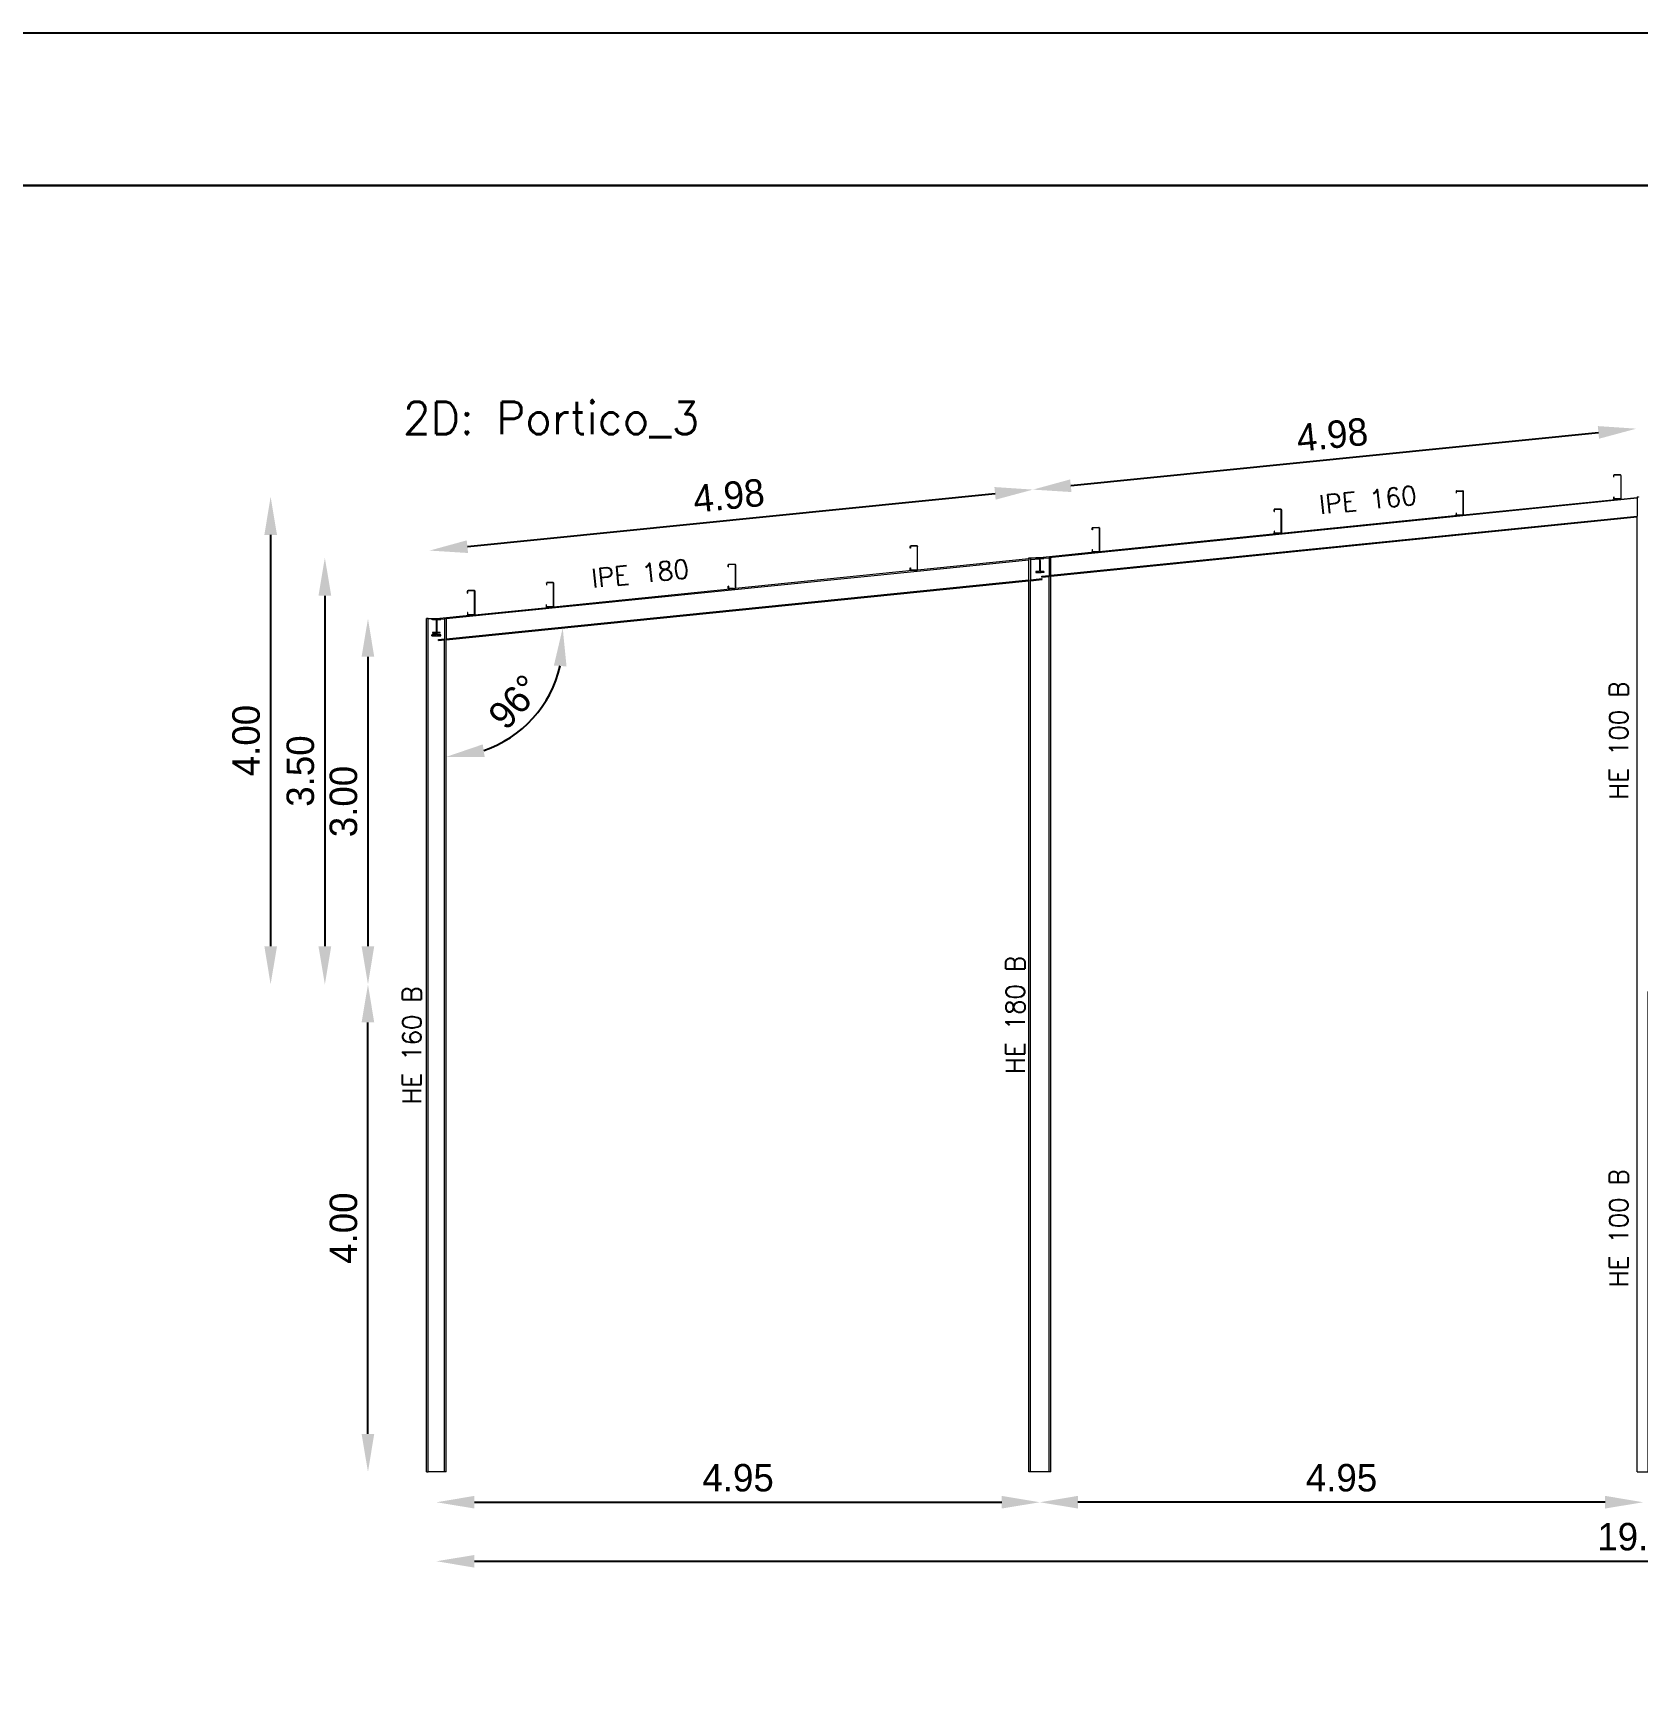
# Model space of a CAD drawing. Header units: inches. Extents: x 72863 to 72995, y 49095 to 49225.
# Drawn here: x 72883.71 to 72894.24, y 49213.8 to 49224.71 of the extents above; entities that cross this region are included whole.
import ezdxf
from ezdxf.enums import TextEntityAlignment as Align

# ---------------------------------------------------------------- set-up
doc = ezdxf.new("R2010")
doc.units = ezdxf.units.IN
doc.layers.get('0').update_dxf_attribs({"lineweight": 15})
for name, color, linetype, lineweight in [('BARRAS_DE_ACERO', 7, 'Continuous', 9), ('Cotas', 200, 'Continuous', 9), ('REFERENCIA_DE_LAS_BARRAS', 2, 'Continuous', 9), ('TITULOS', 9, 'Continuous', 9)]:
    doc.layers.add(name, color=color, linetype=linetype, lineweight=lineweight)
doc.layers.add('VG', color=7, linetype='Continuous')
doc.styles.add('CYPETXT', font='romans__.ttf', dxfattribs={"height": 0.2})
doc.styles.add('RomanS', font='')
doc.styles.get('RomanS').set_extended_font_data('Porsche')
doc.dimstyles.new('100-color', dxfattribs={"dimtxt": 0.18, "dimasz": 0.25, "dimexe": 0, "dimexo": 0.5, "dimgap": 0.07, "dimtad": 1, "dimlfac": 1.25, "dimzin": 4, "dimdsep": 46, "dimtxsty": 'RomanS', "dimcen": 0.1, "dimse1": 1, "dimse2": 1, "dimadec": 0, "dimazin": 0, "dimtfac": 1, "dimtix": 1, "dimtmove": 2, "dimatfit": 3, "dimfxl": 1, "dimtvp": 1.058824, "dimtolj": 1, "dimtzin": 1, "dimarcsym": 0})

# ---------------------------------------------------------------- blocks, each defined once
blk = doc.blocks.new('*D50')
at = {"layer": 'Cotas', "color": 0, "lineweight": -2, "transparency": 16777216}
blk.add_line((72886.606, 49215.07), (72890.066, 49215.07), dxfattribs=at)
at = {"layer": 'Cotas', "color": 0, "transparency": 16777216}
for points in [[(72886.606, 49215.112), (72886.606, 49215.029), (72886.356, 49215.07)], [(72890.066, 49215.112), (72890.066, 49215.029), (72890.316, 49215.07)]]:
    blk.add_solid(points, dxfattribs=at)
at = {"layer": 'Defpoints', "color": 0, "transparency": 16777216}
for p in [(72886.356, 49215.269), (72890.316, 49215.269), (72890.316, 49215.07)]:
    blk.add_point(p, dxfattribs=at)
at = {"layer": 'Cotas', "color": 0, "transparency": 16777216, "insert": (72888.336, 49215.23), "char_height": 0.18, "attachment_point": 5, "style": 'RomanS'}
blk.add_mtext('\\A1;4.95', dxfattribs=at)
blk = doc.blocks.new('*D51')
at = {"layer": 'Cotas', "color": 0, "lineweight": -2, "transparency": 16777216}
blk.add_line((72894.026, 49215.07), (72890.566, 49215.07), dxfattribs=at)
at = {"layer": 'Cotas', "color": 0, "transparency": 16777216}
for points in [[(72890.566, 49215.112), (72890.566, 49215.029), (72890.316, 49215.07)], [(72894.026, 49215.112), (72894.026, 49215.029), (72894.276, 49215.07)]]:
    blk.add_solid(points, dxfattribs=at)
at = {"layer": 'Defpoints', "color": 0, "transparency": 16777216}
for p in [(72890.316, 49215.269), (72894.276, 49215.269), (72890.316, 49215.07)]:
    blk.add_point(p, dxfattribs=at)
at = {"layer": 'Cotas', "color": 0, "transparency": 16777216, "insert": (72892.296, 49215.23), "char_height": 0.18, "attachment_point": 5, "style": 'RomanS'}
blk.add_mtext('\\A1;4.95', dxfattribs=at)
blk = doc.blocks.new('*D53')
at = {"layer": 'Cotas', "color": 0, "lineweight": -2, "transparency": 16777216}
blk.add_line((72886.606, 49214.683), (72901.946, 49214.683), dxfattribs=at)
at = {"layer": 'Cotas', "color": 0, "transparency": 16777216}
for points in [[(72886.606, 49214.724), (72886.606, 49214.641), (72886.356, 49214.683)], [(72901.946, 49214.724), (72901.946, 49214.641), (72902.196, 49214.683)]]:
    blk.add_solid(points, dxfattribs=at)
at = {"layer": 'Defpoints', "color": 0, "transparency": 16777216}
for p in [(72886.356, 49215.269), (72902.196, 49215.269), (72902.196, 49214.683)]:
    blk.add_point(p, dxfattribs=at)
at = {"layer": 'Cotas', "color": 0, "transparency": 16777216, "insert": (72894.276, 49214.843), "char_height": 0.18, "attachment_point": 5, "style": 'RomanS'}
blk.add_mtext('\\A1;19.80', dxfattribs=at)
blk = doc.blocks.new('*D54')
at = {"layer": 'Cotas', "color": 0, "lineweight": -2, "transparency": 16777216}
blk.add_line((72885.907, 49215.519), (72885.907, 49218.219), dxfattribs=at)
at = {"layer": 'Cotas', "color": 0, "transparency": 16777216}
for points in [[(72885.865, 49218.219), (72885.948, 49218.219), (72885.907, 49218.469)], [(72885.865, 49215.519), (72885.948, 49215.519), (72885.907, 49215.269)]]:
    blk.add_solid(points, dxfattribs=at)
at = {"layer": 'Defpoints', "color": 0, "transparency": 16777216}
for p in [(72885.907, 49218.469), (72886.356, 49218.469), (72886.356, 49215.269)]:
    blk.add_point(p, dxfattribs=at)
at = {"layer": 'Cotas', "color": 0, "transparency": 16777216, "insert": (72885.747, 49216.869), "char_height": 0.18, "attachment_point": 5, "rotation": 90, "style": 'RomanS'}
blk.add_mtext('\\A1;4.00', dxfattribs=at)
blk = doc.blocks.new('*D55')
at = {"layer": 'Cotas', "color": 0, "lineweight": -2, "transparency": 16777216}
blk.add_line((72885.907, 49220.619), (72885.907, 49218.719), dxfattribs=at)
at = {"layer": 'Cotas', "color": 0, "transparency": 16777216}
for points in [[(72885.865, 49220.619), (72885.948, 49220.619), (72885.907, 49220.869)], [(72885.865, 49218.719), (72885.948, 49218.719), (72885.907, 49218.469)]]:
    blk.add_solid(points, dxfattribs=at)
at = {"layer": 'Defpoints', "color": 0, "transparency": 16777216}
for p in [(72886.356, 49220.869), (72885.907, 49218.469), (72886.356, 49218.469)]:
    blk.add_point(p, dxfattribs=at)
at = {"layer": 'Cotas', "color": 0, "transparency": 16777216, "insert": (72885.747, 49219.669), "char_height": 0.18, "attachment_point": 5, "rotation": 90, "style": 'RomanS'}
blk.add_mtext('\\A1;3.00', dxfattribs=at)
blk = doc.blocks.new('*D57')
at = {"layer": 'Cotas', "color": 0, "lineweight": -2, "transparency": 16777216}
blk.add_line((72885.624, 49221.019), (72885.624, 49218.719), dxfattribs=at)
at = {"layer": 'Cotas', "color": 0, "transparency": 16777216}
for points in [[(72885.582, 49221.019), (72885.666, 49221.019), (72885.624, 49221.269)], [(72885.582, 49218.719), (72885.666, 49218.719), (72885.624, 49218.469)]]:
    blk.add_solid(points, dxfattribs=at)
at = {"layer": 'Defpoints', "color": 0, "transparency": 16777216}
for p in [(72890.316, 49221.269), (72885.624, 49218.469), (72890.316, 49218.469)]:
    blk.add_point(p, dxfattribs=at)
at = {"layer": 'Cotas', "color": 0, "transparency": 16777216, "insert": (72885.464, 49219.869), "char_height": 0.18, "attachment_point": 5, "rotation": 90, "style": 'RomanS'}
blk.add_mtext('\\A1;3.50', dxfattribs=at)
blk = doc.blocks.new('*D58')
at = {"layer": 'Cotas', "color": 0, "lineweight": -2, "transparency": 16777216}
blk.add_line((72885.268, 49221.419), (72885.268, 49218.719), dxfattribs=at)
at = {"layer": 'Cotas', "color": 0, "transparency": 16777216}
for points in [[(72885.227, 49221.419), (72885.31, 49221.419), (72885.268, 49221.669)], [(72885.227, 49218.719), (72885.31, 49218.719), (72885.268, 49218.469)]]:
    blk.add_solid(points, dxfattribs=at)
at = {"layer": 'Defpoints', "color": 0, "transparency": 16777216}
for p in [(72894.276, 49221.669), (72885.268, 49218.469), (72894.276, 49218.469)]:
    blk.add_point(p, dxfattribs=at)
at = {"layer": 'Cotas', "color": 0, "transparency": 16777216, "insert": (72885.108, 49220.069), "char_height": 0.18, "attachment_point": 5, "rotation": 90, "style": 'RomanS'}
blk.add_mtext('\\A1;4.00', dxfattribs=at)
blk = doc.blocks.new('*D59')
at = {"layer": 'Cotas', "color": 0, "lineweight": -2, "transparency": 16777216}
blk.add_line((72886.56, 49221.342), (72890.022, 49221.691), dxfattribs=at)
at = {"layer": 'Cotas', "color": 0, "transparency": 16777216}
for points in [[(72890.018, 49221.733), (72890.026, 49221.65), (72890.271, 49221.716)], [(72886.555, 49221.383), (72886.564, 49221.3), (72886.311, 49221.316)]]:
    blk.add_solid(points, dxfattribs=at)
at = {"layer": 'Defpoints', "color": 0, "transparency": 16777216}
for p in [(72890.271, 49221.716), (72890.316, 49221.269), (72886.356, 49220.869)]:
    blk.add_point(p, dxfattribs=at)
at = {"layer": 'Cotas', "color": 0, "transparency": 16777216, "insert": (72888.275, 49221.676), "char_height": 0.18, "attachment_point": 5, "rotation": 5.7679, "style": 'RomanS'}
blk.add_mtext('\\A1;4.98', dxfattribs=at)
blk = doc.blocks.new('*D60')
at = {"layer": 'Cotas', "color": 0, "lineweight": -2, "transparency": 16777216}
blk.add_line((72890.52, 49221.742), (72893.982, 49222.091), dxfattribs=at)
at = {"layer": 'Cotas', "color": 0, "transparency": 16777216}
for points in [[(72893.978, 49222.133), (72893.986, 49222.05), (72894.231, 49222.116)], [(72890.515, 49221.783), (72890.524, 49221.7), (72890.271, 49221.716)]]:
    blk.add_solid(points, dxfattribs=at)
at = {"layer": 'Defpoints', "color": 0, "transparency": 16777216}
for p in [(72894.231, 49222.116), (72894.276, 49221.669), (72890.316, 49221.269)]:
    blk.add_point(p, dxfattribs=at)
at = {"layer": 'Cotas', "color": 0, "transparency": 16777216, "insert": (72892.235, 49222.076), "char_height": 0.18, "attachment_point": 5, "rotation": 5.7679, "style": 'RomanS'}
blk.add_mtext('\\A1;4.98', dxfattribs=at)
blk = doc.blocks.new('*D64')
at = {"layer": 'Cotas', "color": 0, "lineweight": -2, "transparency": 16777216}
blk.add_arc((72886.42, 49220.731), 0.768, 288.7244, 347.0436, dxfattribs=at)
at = {"layer": 'Cotas', "color": 0, "transparency": 16777216}
for points in [[(72887.127, 49220.561), (72887.21, 49220.556), (72887.185, 49220.808)], [(72886.673, 49219.962), (72886.66, 49220.044), (72886.42, 49219.962)]]:
    blk.add_solid(points, dxfattribs=at)
at = {"layer": 'Defpoints', "color": 0, "transparency": 16777216}
for p in [(72890.244, 49221.117), (72886.42, 49220.731), (72886.42, 49220.731), (72886.826, 49220.079), (72886.42, 49215.269)]:
    blk.add_point(p, dxfattribs=at)
at = {"layer": 'Cotas', "color": 0, "transparency": 16777216, "insert": (72886.871, 49220.323), "char_height": 0.18, "attachment_point": 5, "rotation": 47.884, "style": 'RomanS'}
blk.add_mtext('\\A1;96°', dxfattribs=at)
blk = doc.blocks.new('PLANTILLA')
at = {"layer": 'VG'}
for p, q in [((72904.71, 49224.711), (72862.71, 49224.711)), ((72864.71, 49223.711), (72903.71, 49223.711))]:
    blk.add_line(p, q, dxfattribs=at)
blk.add_lwpolyline([(72903.71, 49199.561), (72903.71, 49223.711), (72864.71, 49223.711), (72864.71, 49196.011), (72885.71, 49196.011), (72885.71, 49199.611)], dxfattribs=at)

msp = doc.modelspace()

# ---------------------------------------------------------------- linework, layer by layer
at = {"layer": 'BARRAS_DE_ACERO'}
for p, q in [((72894.0824, 49221.8108), (72894.0821, 49221.8094)), ((72894.0821, 49221.797), (72894.0821, 49221.8094)), ((72894.0824, 49221.8108), (72894.0832, 49221.812)), ((72894.0832, 49221.812), (72894.0843, 49221.8128)), ((72894.0837, 49221.797), (72894.0837, 49221.8094)), ((72894.0843, 49221.8128), (72894.0857, 49221.813)), ((72894.1265, 49221.813), (72894.0857, 49221.813)), ((72894.1279, 49221.8128), (72894.1265, 49221.813)), ((72894.1265, 49221.8114), (72894.1273, 49221.8113)), ((72894.1279, 49221.8108), (72894.1273, 49221.8113)), ((72894.1279, 49221.8128), (72894.1291, 49221.812)), ((72894.1284, 49221.8102), (72894.1279, 49221.8108)), ((72894.1285, 49221.8094), (72894.1284, 49221.8102)), ((72894.1285, 49221.8094), (72894.1285, 49221.6566)), ((72894.1298, 49221.8108), (72894.1291, 49221.812)), ((72894.1301, 49221.8094), (72894.1298, 49221.8108)), ((72894.1301, 49221.8094), (72894.1301, 49221.6566)), ((72893.0477, 49221.7063), (72893.0474, 49221.7049)), ((72893.0474, 49221.7049), (72893.0474, 49221.6925)), ((72893.049, 49221.6925), (72893.0474, 49221.6925)), ((72893.0484, 49221.7075), (72893.0477, 49221.7063)), ((72893.0496, 49221.7082), (72893.0484, 49221.7075)), ((72893.0491, 49221.7057), (72893.049, 49221.7049)), ((72893.049, 49221.7049), (72893.049, 49221.6925)), ((72893.0496, 49221.7063), (72893.0491, 49221.7057)), ((72893.051, 49221.7085), (72893.0496, 49221.7082)), ((72893.051, 49221.7085), (72893.0918, 49221.7085)), ((72893.0918, 49221.7085), (72893.0932, 49221.7082)), ((72893.0932, 49221.7063), (72893.0926, 49221.7068)), ((72893.0943, 49221.7075), (72893.0932, 49221.7082)), ((72893.0943, 49221.7075), (72893.0951, 49221.7063)), ((72893.0951, 49221.7063), (72893.0954, 49221.7049)), ((72894.0837, 49221.797), (72894.0821, 49221.797)), ((72894.236, 49221.6591), (72890.3749, 49221.2691)), ((72891.8537, 49221.5857), (72891.8535, 49221.5843)), ((72891.8535, 49221.5719), (72891.8535, 49221.5843)), ((72891.8545, 49221.5869), (72891.8537, 49221.5857)), ((72891.8557, 49221.5876), (72891.8545, 49221.5869)), ((72891.8551, 49221.5843), (72891.8552, 49221.5851)), ((72891.8551, 49221.5719), (72891.8551, 49221.5843)), ((72891.8556, 49221.5857), (72891.8552, 49221.5851)), ((72891.8571, 49221.5879), (72891.8557, 49221.5876)), ((72891.8979, 49221.5879), (72891.8571, 49221.5879)), ((72891.8979, 49221.5863), (72891.8571, 49221.5863)), ((72891.8979, 49221.5879), (72891.8992, 49221.5876)), ((72891.8992, 49221.5876), (72891.9004, 49221.5869)), ((72891.9004, 49221.5869), (72891.9012, 49221.5857)), ((72891.9015, 49221.5843), (72891.9012, 49221.5857)), ((72893.0945, 49221.5497), (72894.1169, 49221.653)), ((72894.0821, 49221.669), (72894.0821, 49221.6566)), ((72894.0837, 49221.669), (72894.0821, 49221.669)), ((72894.0824, 49221.6553), (72894.0821, 49221.6566)), ((72894.0824, 49221.6553), (72894.0832, 49221.6541)), ((72894.0832, 49221.6541), (72894.0843, 49221.6533)), ((72894.0837, 49221.6566), (72894.0837, 49221.669)), ((72894.0839, 49221.6559), (72894.0837, 49221.6566)), ((72894.0843, 49221.6552), (72894.0839, 49221.6559)), ((72894.0843, 49221.6552), (72894.085, 49221.6548)), ((72894.0843, 49221.6533), (72894.0857, 49221.653)), ((72894.085, 49221.6548), (72894.0857, 49221.6546)), ((72894.0857, 49221.653), (72894.1169, 49221.653)), ((72894.1265, 49221.653), (72894.1169, 49221.653)), ((72894.1265, 49221.653), (72894.1279, 49221.6533)), ((72894.1291, 49221.6541), (72894.1279, 49221.6533)), ((72894.1284, 49221.6559), (72894.1285, 49221.6566)), ((72894.1291, 49221.6541), (72894.1292, 49221.6543)), ((72894.1292, 49221.6543), (72894.236, 49221.6651)), ((72894.1292, 49221.6543), (72894.1298, 49221.6553)), ((72894.1298, 49221.6553), (72894.1301, 49221.6566)), ((72894.236, 49221.6591), (72894.236, 49221.5424)), ((72890.388, 49221.1537), (72894.236, 49221.5424)), ((72890.388, 49221.1477), (72894.236, 49221.5364)), ((72891.8535, 49221.5719), (72891.8551, 49221.5719)), ((72893.0474, 49221.5645), (72893.049, 49221.5645)), ((72893.0474, 49221.5645), (72893.0474, 49221.5521)), ((72893.0477, 49221.5507), (72893.0474, 49221.5521)), ((72893.0477, 49221.5507), (72893.0484, 49221.5496)), ((72893.0484, 49221.5496), (72893.0496, 49221.5488)), ((72893.049, 49221.5645), (72893.049, 49221.5521)), ((72893.0491, 49221.5513), (72893.049, 49221.5521)), ((72893.0496, 49221.5488), (72893.051, 49221.5485)), ((72893.051, 49221.5501), (72893.0502, 49221.5503)), ((72893.051, 49221.5485), (72893.0822, 49221.5485)), ((72893.0822, 49221.5485), (72893.0918, 49221.5485)), ((72893.0936, 49221.5513), (72893.0932, 49221.5507)), ((72893.0936, 49221.5513), (72893.0938, 49221.5521)), ((72893.0951, 49221.5507), (72893.0945, 49221.5497)), ((72894.236, 49221.5364), (72894.236, 49221.5424)), ((72894.236, 49215.2691), (72894.236, 49221.5364)), ((72890.6598, 49221.4651), (72890.6595, 49221.4637)), ((72890.6595, 49221.4513), (72890.6595, 49221.4637)), ((72890.6598, 49221.4651), (72890.6606, 49221.4663)), ((72890.6618, 49221.467), (72890.6606, 49221.4663)), ((72890.6611, 49221.4637), (72890.6613, 49221.4645)), ((72890.6617, 49221.4651), (72890.6613, 49221.4645)), ((72890.6617, 49221.4651), (72890.6624, 49221.4656)), ((72890.6618, 49221.467), (72890.6631, 49221.4673)), ((72890.6631, 49221.4673), (72890.7039, 49221.4673)), ((72890.7053, 49221.467), (72890.7039, 49221.4673)), ((72890.7039, 49221.4657), (72890.7047, 49221.4656)), ((72890.7054, 49221.4651), (72890.7047, 49221.4656)), ((72890.7053, 49221.467), (72890.7065, 49221.4663)), ((72890.7065, 49221.4663), (72890.7073, 49221.4651)), ((72890.7073, 49221.4651), (72890.7075, 49221.4637)), ((72890.7075, 49221.4637), (72890.7075, 49221.3109)), ((72891.8535, 49221.4439), (72891.8535, 49221.4315)), ((72891.8551, 49221.4439), (72891.8535, 49221.4439)), ((72891.8537, 49221.4301), (72891.8535, 49221.4315)), ((72891.8537, 49221.4301), (72891.8545, 49221.429)), ((72891.8545, 49221.429), (72891.8557, 49221.4282)), ((72891.8551, 49221.4315), (72891.8551, 49221.4439)), ((72891.8556, 49221.4301), (72891.8563, 49221.4297)), ((72891.8557, 49221.4282), (72891.8571, 49221.4279)), ((72891.8571, 49221.4295), (72891.8563, 49221.4297)), ((72891.8979, 49221.4295), (72891.8571, 49221.4295)), ((72891.8571, 49221.4279), (72891.8882, 49221.4279)), ((72891.8882, 49221.4279), (72891.8979, 49221.4279)), ((72891.8986, 49221.4297), (72891.8979, 49221.4295)), ((72891.8992, 49221.4282), (72891.8979, 49221.4279)), ((72891.8986, 49221.4297), (72891.8993, 49221.4301)), ((72891.8992, 49221.4282), (72891.9004, 49221.429)), ((72891.8993, 49221.4301), (72891.8997, 49221.4307)), ((72891.9012, 49221.4301), (72891.9005, 49221.4291)), ((72889.4659, 49221.3445), (72889.4656, 49221.3431)), ((72889.4656, 49221.3307), (72889.4656, 49221.3431)), ((72889.4672, 49221.3307), (72889.4656, 49221.3307)), ((72889.4659, 49221.3445), (72889.4667, 49221.3457)), ((72889.4667, 49221.3457), (72889.4678, 49221.3464)), ((72889.4672, 49221.3431), (72889.4674, 49221.3439)), ((72889.4672, 49221.3431), (72889.4672, 49221.3307)), ((72889.4678, 49221.3445), (72889.4674, 49221.3439)), ((72889.4678, 49221.3464), (72889.4692, 49221.3467)), ((72889.4684, 49221.345), (72889.4678, 49221.3445)), ((72889.4692, 49221.3451), (72889.4684, 49221.345)), ((72889.51, 49221.3467), (72889.4692, 49221.3467)), ((72889.51, 49221.3451), (72889.4692, 49221.3451)), ((72889.5114, 49221.3464), (72889.51, 49221.3467)), ((72889.5108, 49221.345), (72889.51, 49221.3451)), ((72889.5114, 49221.3464), (72889.5126, 49221.3457)), ((72889.512, 49221.3431), (72889.5119, 49221.3439)), ((72889.512, 49221.3431), (72889.512, 49221.1903)), ((72889.5126, 49221.3457), (72889.5133, 49221.3445)), ((72890.244, 49221.2618), (72889.5127, 49221.188)), ((72889.5133, 49221.3445), (72889.5136, 49221.3431)), ((72889.5136, 49221.1903), (72889.5136, 49221.3431)), ((72890.244, 49221.2691), (72890.2552, 49221.2691)), ((72890.244, 49221.2618), (72890.244, 49221.2691)), ((72890.244, 49221.2618), (72890.244, 49221.2554)), ((72890.244, 49221.1235), (72890.244, 49221.2554)), ((72890.2552, 49221.263), (72890.2552, 49221.2691)), ((72890.2552, 49221.2691), (72890.2904, 49221.2691)), ((72890.2552, 49221.2565), (72890.3143, 49221.2625)), ((72890.2904, 49221.2691), (72890.2904, 49221.2665)), ((72890.316, 49221.2691), (72890.2904, 49221.2691)), ((72890.3143, 49221.2641), (72890.2904, 49221.2641)), ((72890.6944, 49221.3073), (72890.316, 49221.2691)), ((72890.3416, 49221.2691), (72890.316, 49221.2691)), ((72890.3416, 49221.2657), (72890.3749, 49221.2691)), ((72890.3416, 49221.2691), (72890.3416, 49221.2657)), ((72890.3768, 49221.2691), (72890.3749, 49221.2691)), ((72890.3768, 49221.2691), (72890.3768, 49221.1525)), ((72890.388, 49221.2691), (72890.3768, 49221.2691)), ((72890.388, 49221.1537), (72890.388, 49221.2691)), ((72890.6595, 49221.3233), (72890.6595, 49221.3109)), ((72890.6595, 49221.3233), (72890.6611, 49221.3233)), ((72890.6595, 49221.3109), (72890.6598, 49221.3095)), ((72890.6598, 49221.3095), (72890.6606, 49221.3084)), ((72890.6606, 49221.3084), (72890.6618, 49221.3076)), ((72890.6613, 49221.3101), (72890.6617, 49221.3095)), ((72890.6624, 49221.3091), (72890.6617, 49221.3095)), ((72890.6618, 49221.3076), (72890.6631, 49221.3073)), ((72890.6624, 49221.3091), (72890.6631, 49221.3089)), ((72890.6631, 49221.3089), (72890.7039, 49221.3089)), ((72890.6631, 49221.3073), (72890.6944, 49221.3073)), ((72890.7039, 49221.3073), (72890.6944, 49221.3073)), ((72890.7039, 49221.3089), (72890.7047, 49221.3091)), ((72890.7053, 49221.3076), (72890.7039, 49221.3073)), ((72890.7047, 49221.3091), (72890.7054, 49221.3095)), ((72890.7065, 49221.3084), (72890.7053, 49221.3076)), ((72888.272, 49221.2239), (72888.2717, 49221.2225)), ((72888.2717, 49221.2101), (72888.2717, 49221.2225)), ((72888.2717, 49221.2101), (72888.2733, 49221.2101)), ((72888.2727, 49221.2251), (72888.272, 49221.2239)), ((72888.2739, 49221.2258), (72888.2727, 49221.2251)), ((72888.2733, 49221.2225), (72888.2734, 49221.2233)), ((72888.2733, 49221.2101), (72888.2733, 49221.2225)), ((72888.2734, 49221.2233), (72888.2739, 49221.2239)), ((72888.2739, 49221.2258), (72888.2753, 49221.2261)), ((72888.2753, 49221.2261), (72888.3161, 49221.2261)), ((72888.3161, 49221.2261), (72888.3175, 49221.2258)), ((72888.3169, 49221.2244), (72888.3175, 49221.2239)), ((72888.3175, 49221.2258), (72888.3186, 49221.2251)), ((72888.3179, 49221.2233), (72888.3175, 49221.2239)), ((72888.3179, 49221.2233), (72888.3181, 49221.2225)), ((72888.3181, 49221.0697), (72888.3181, 49221.2225)), ((72888.3186, 49221.2251), (72888.3194, 49221.2239)), ((72888.3197, 49221.2225), (72888.3194, 49221.2239)), ((72888.3197, 49221.2225), (72888.3197, 49221.0697)), ((72889.4656, 49221.2027), (72889.4672, 49221.2027)), ((72889.4656, 49221.1903), (72889.4656, 49221.2027)), ((72889.4659, 49221.1889), (72889.4656, 49221.1903)), ((72889.4667, 49221.1878), (72889.4659, 49221.1889)), ((72889.4678, 49221.187), (72889.4667, 49221.1878)), ((72889.4672, 49221.2027), (72889.4672, 49221.1903)), ((72889.4674, 49221.1895), (72889.4672, 49221.1903)), ((72889.4678, 49221.1889), (72889.4674, 49221.1895)), ((72889.4684, 49221.1885), (72889.4678, 49221.1889)), ((72889.4692, 49221.1867), (72889.4678, 49221.187)), ((72889.4684, 49221.1885), (72889.4692, 49221.1883)), ((72889.4692, 49221.1883), (72889.51, 49221.1883)), ((72889.5002, 49221.1867), (72889.4692, 49221.1867)), ((72889.51, 49221.1867), (72889.5002, 49221.1867)), ((72889.51, 49221.1883), (72889.5108, 49221.1885)), ((72889.5114, 49221.187), (72889.51, 49221.1867)), ((72889.5114, 49221.1889), (72889.5108, 49221.1885)), ((72889.5114, 49221.1889), (72889.5119, 49221.1895)), ((72889.512, 49221.1903), (72889.5119, 49221.1895)), ((72889.5133, 49221.1889), (72889.5127, 49221.188)), ((72889.5133, 49221.1889), (72889.5136, 49221.1903)), ((72890.2904, 49221.1731), (72890.3257, 49221.1731)), ((72890.3416, 49221.1781), (72890.3252, 49221.1781)), ((72890.3416, 49221.1731), (72890.3257, 49221.1731)), ((72890.3289, 49221.1418), (72890.3768, 49221.1466)), ((72890.3416, 49221.1781), (72890.3416, 49221.1731)), ((72890.3768, 49221.1525), (72890.3768, 49221.1466)), ((72890.3768, 49215.2691), (72890.3768, 49221.1466)), ((72890.388, 49221.1477), (72890.388, 49221.1537)), ((72890.388, 49215.2691), (72890.388, 49221.1477)), ((72886.5604, 49221.051), (72886.5601, 49221.0496)), ((72886.5601, 49221.0372), (72886.5601, 49221.0496)), ((72886.5601, 49221.0372), (72886.5617, 49221.0372)), ((72886.5604, 49221.051), (72886.5612, 49221.0522)), ((72886.5612, 49221.0522), (72886.5623, 49221.053)), ((72886.5619, 49221.0504), (72886.5617, 49221.0496)), ((72886.5617, 49221.0372), (72886.5617, 49221.0496)), ((72886.5623, 49221.051), (72886.5619, 49221.0504)), ((72886.5623, 49221.053), (72886.5637, 49221.0532)), ((72886.5629, 49221.0515), (72886.5623, 49221.051)), ((72886.5637, 49221.0516), (72886.5629, 49221.0515)), ((72886.6045, 49221.0532), (72886.5637, 49221.0532)), ((72886.6045, 49221.0516), (72886.5637, 49221.0516)), ((72886.6059, 49221.053), (72886.6045, 49221.0532)), ((72886.6045, 49221.0516), (72886.6053, 49221.0515)), ((72886.6059, 49221.051), (72886.6053, 49221.0515)), ((72886.6059, 49221.053), (72886.607, 49221.0522)), ((72886.6063, 49221.0504), (72886.6059, 49221.051)), ((72886.6063, 49221.0504), (72886.6065, 49221.0496)), ((72886.6065, 49220.8968), (72886.6065, 49221.0496)), ((72886.6078, 49221.051), (72886.607, 49221.0522)), ((72886.6078, 49221.051), (72886.6081, 49221.0496)), ((72886.6081, 49221.0496), (72886.6081, 49220.8968)), ((72887.0778, 49221.1019), (72887.078, 49221.1033)), ((72887.0778, 49221.1019), (72887.0778, 49221.0895)), ((72887.0794, 49221.0895), (72887.0778, 49221.0895)), ((72887.078, 49221.1033), (72887.0788, 49221.1045)), ((72887.0788, 49221.1045), (72887.08, 49221.1052)), ((72887.0795, 49221.1027), (72887.0794, 49221.1019)), ((72887.0794, 49221.1019), (72887.0794, 49221.0895)), ((72887.0795, 49221.1027), (72887.08, 49221.1033)), ((72887.1222, 49221.1055), (72887.1235, 49221.1052)), ((72887.1229, 49221.1038), (72887.1222, 49221.1039)), ((72887.1236, 49221.1033), (72887.1229, 49221.1038)), ((72887.1247, 49221.1045), (72887.1235, 49221.1052)), ((72887.1236, 49221.1033), (72887.124, 49221.1027)), ((72887.1242, 49221.1019), (72887.124, 49221.1027)), ((72887.1242, 49220.9491), (72887.1242, 49221.1019)), ((72887.1248, 49220.9468), (72888.3063, 49221.0661)), ((72887.1258, 49220.9491), (72887.1258, 49221.1019)), ((72888.2733, 49221.0821), (72888.2717, 49221.0821)), ((72888.2717, 49221.0697), (72888.2717, 49221.0821)), ((72888.2717, 49221.0697), (72888.272, 49221.0683)), ((72888.2727, 49221.0672), (72888.272, 49221.0683)), ((72888.2727, 49221.0672), (72888.2739, 49221.0664)), ((72888.2733, 49221.0821), (72888.2733, 49221.0697)), ((72888.2739, 49221.0683), (72888.2745, 49221.0679)), ((72888.2753, 49221.0661), (72888.2739, 49221.0664)), ((72888.2745, 49221.0679), (72888.2753, 49221.0677)), ((72888.2753, 49221.0677), (72888.3161, 49221.0677)), ((72888.3063, 49221.0661), (72888.2753, 49221.0661)), ((72888.3063, 49221.0661), (72888.3161, 49221.0661)), ((72888.3161, 49221.0677), (72888.3169, 49221.0679)), ((72888.3175, 49221.0664), (72888.3161, 49221.0661)), ((72888.3175, 49221.0683), (72888.3169, 49221.0679)), ((72888.3175, 49221.0683), (72888.3179, 49221.0689)), ((72888.3186, 49221.0672), (72888.3175, 49221.0664)), ((72888.3179, 49221.0689), (72888.3181, 49221.0697)), ((72888.3194, 49221.0683), (72888.3188, 49221.0674)), ((72888.3197, 49221.0697), (72888.3194, 49221.0683)), ((72890.244, 49215.2691), (72890.244, 49221.1171)), ((72890.2552, 49221.1247), (72890.3299, 49221.1322)), ((72890.2552, 49221.1182), (72890.3305, 49221.1258)), ((72890.2552, 49221.1247), (72890.2552, 49221.1182)), ((72890.2552, 49215.2691), (72890.2552, 49221.1182)), ((72890.3305, 49221.1258), (72890.3299, 49221.1322)), ((72886.6072, 49220.8945), (72887.1124, 49220.9455)), ((72887.0778, 49220.9615), (72887.0794, 49220.9615)), ((72887.0778, 49220.9491), (72887.0778, 49220.9615)), ((72887.078, 49220.9477), (72887.0778, 49220.9491)), ((72887.0788, 49220.9466), (72887.078, 49220.9477)), ((72887.08, 49220.9458), (72887.0788, 49220.9466)), ((72887.0794, 49220.9491), (72887.0794, 49220.9615)), ((72887.0794, 49220.9491), (72887.0795, 49220.9483)), ((72887.0795, 49220.9483), (72887.08, 49220.9477)), ((72887.08, 49220.9477), (72887.0806, 49220.9473)), ((72887.0814, 49220.9455), (72887.08, 49220.9458)), ((72887.0806, 49220.9473), (72887.0814, 49220.9471)), ((72887.1124, 49220.9455), (72887.0814, 49220.9455)), ((72887.1222, 49220.9455), (72887.1124, 49220.9455)), ((72887.1235, 49220.9458), (72887.1222, 49220.9455)), ((72887.1229, 49220.9473), (72887.1236, 49220.9477)), ((72887.1247, 49220.9466), (72887.1235, 49220.9458)), ((72887.1236, 49220.9477), (72887.124, 49220.9483)), ((72887.124, 49220.9483), (72887.1242, 49220.9491)), ((72887.1247, 49220.9466), (72887.1248, 49220.9468)), ((72887.1248, 49220.9468), (72887.1255, 49220.9477)), ((72887.1258, 49220.9491), (72887.1255, 49220.9477)), ((72886.3024, 49220.8691), (72886.292, 49220.8691)), ((72886.292, 49215.2691), (72886.292, 49220.8691)), ((72886.3024, 49215.2691), (72886.3024, 49220.8691)), ((72886.3268, 49220.8691), (72886.3304, 49220.8691)), ((72886.3268, 49220.8636), (72886.3268, 49220.8691)), ((72886.3542, 49220.8636), (72886.3268, 49220.8636)), ((72886.3304, 49220.8691), (72886.356, 49220.8691)), ((72886.3304, 49220.8691), (72886.3304, 49220.8641)), ((72886.3304, 49220.8641), (72886.3543, 49220.8641)), ((72886.3542, 49220.8636), (72886.3542, 49220.7781)), ((72886.3543, 49220.8641), (72886.3543, 49220.7781)), ((72886.356, 49220.8691), (72886.5948, 49220.8932)), ((72886.356, 49220.8691), (72886.3816, 49220.8691)), ((72886.3579, 49220.8629), (72886.3579, 49220.8636)), ((72886.3651, 49220.8636), (72886.3579, 49220.8636)), ((72886.3651, 49220.8636), (72886.3579, 49220.8629)), ((72886.3579, 49220.8505), (72886.3579, 49220.8629)), ((72886.3651, 49220.8636), (72886.3852, 49220.8636)), ((72886.3816, 49220.8691), (72886.3852, 49220.8691)), ((72886.3816, 49220.8653), (72886.3816, 49220.8691)), ((72886.3852, 49220.8636), (72886.3852, 49220.8656)), ((72886.4096, 49220.8681), (72886.4096, 49220.7362)), ((72886.4198, 49220.8691), (72886.42, 49220.8691)), ((72886.42, 49220.8691), (72886.42, 49220.7373)), ((72886.5601, 49220.9092), (72886.5601, 49220.8968)), ((72886.5617, 49220.9092), (72886.5601, 49220.9092)), ((72886.5623, 49220.8935), (72886.5612, 49220.8943)), ((72886.6045, 49220.8948), (72886.5637, 49220.8948)), ((72886.6045, 49220.8948), (72886.6053, 49220.895)), ((72886.6059, 49220.8954), (72886.6053, 49220.895)), ((72886.6063, 49220.8961), (72886.6059, 49220.8954)), ((72886.607, 49220.8943), (72886.6059, 49220.8935)), ((72886.6065, 49220.8968), (72886.6063, 49220.8961)), ((72886.6072, 49220.8945), (72886.607, 49220.8943)), ((72886.6078, 49220.8955), (72886.6072, 49220.8945)), ((72886.6078, 49220.8955), (72886.6081, 49220.8968)), ((72886.3542, 49220.7626), (72886.3268, 49220.7626)), ((72886.3268, 49220.7571), (72886.3268, 49220.7626)), ((72886.3268, 49220.7571), (72886.3852, 49220.7571)), ((72886.3542, 49220.7781), (72886.3304, 49220.7781)), ((72886.3304, 49220.7781), (72886.3304, 49220.7731)), ((72886.3304, 49220.7731), (72886.354, 49220.7731)), ((72886.3543, 49220.7781), (72886.3542, 49220.7781)), ((72886.3578, 49220.7781), (72886.3579, 49220.7781)), ((72886.3579, 49220.7731), (72886.358, 49220.7731)), ((72886.358, 49220.7626), (72886.3579, 49220.7626)), ((72886.3816, 49220.7731), (72886.358, 49220.7731)), ((72886.3699, 49220.7322), (72886.4096, 49220.7362)), ((72886.3705, 49220.7258), (72886.3699, 49220.7322)), ((72886.3705, 49220.7258), (72886.4096, 49220.7298)), ((72886.4096, 49220.7362), (72886.4096, 49220.7298)), ((72886.4096, 49215.2691), (72886.4096, 49220.7298)), ((72886.42, 49220.7373), (72886.42, 49220.7308)), ((72886.292, 49215.2691), (72886.3024, 49215.2691)), ((72886.4096, 49215.2691), (72886.3024, 49215.2691)), ((72886.42, 49215.2691), (72886.4096, 49215.2691)), ((72890.2552, 49215.2691), (72890.244, 49215.2691)), ((72890.3768, 49215.2691), (72890.2552, 49215.2691)), ((72890.388, 49215.2691), (72890.3768, 49215.2691))]:
    msp.add_line(p, q, dxfattribs=at)
for points in [[(72894.0837, 49221.8094), (72894.0839, 49221.8102), (72894.0843, 49221.8108), (72894.085, 49221.8113)], [(72894.1265, 49221.8114), (72894.0857, 49221.8114), (72894.085, 49221.8113)], [(72893.0496, 49221.7063), (72893.0502, 49221.7068), (72893.051, 49221.7069)], [(72893.051, 49221.7069), (72893.0918, 49221.7069), (72893.0926, 49221.7068)], [(72893.0932, 49221.7063), (72893.0936, 49221.7057), (72893.0938, 49221.7049), (72893.0938, 49221.5521)], [(72893.0951, 49221.5507), (72893.0954, 49221.5521), (72893.0954, 49221.7049)], [(72891.8556, 49221.5857), (72891.8563, 49221.5862), (72891.8571, 49221.5863)], [(72891.8979, 49221.5863), (72891.8986, 49221.5862), (72891.8993, 49221.5857), (72891.8997, 49221.5851)], [(72891.8997, 49221.4307), (72891.8999, 49221.4315), (72891.8999, 49221.5843), (72891.8997, 49221.5851)], [(72891.9015, 49221.5843), (72891.9015, 49221.4315), (72891.9012, 49221.4301)], [(72894.1284, 49221.6559), (72894.1279, 49221.6552), (72894.1273, 49221.6548), (72894.1265, 49221.6546), (72894.0857, 49221.6546)], [(72894.236, 49221.6691), (72894.244, 49221.6691), (72894.244, 49221.6659)], [(72894.236, 49221.6691), (72894.236, 49221.6651), (72894.236, 49221.6591)], [(72893.0822, 49221.5485), (72891.9005, 49221.4291), (72891.9004, 49221.429)], [(72893.0502, 49221.5503), (72893.0496, 49221.5507), (72893.0491, 49221.5513)], [(72893.051, 49221.5501), (72893.0918, 49221.5501), (72893.0926, 49221.5503), (72893.0932, 49221.5507)], [(72893.0918, 49221.5485), (72893.0932, 49221.5488), (72893.0943, 49221.5496), (72893.0945, 49221.5497)], [(72890.6611, 49221.4637), (72890.6611, 49221.4513), (72890.6595, 49221.4513)], [(72890.7039, 49221.4657), (72890.6631, 49221.4657), (72890.6624, 49221.4656)], [(72890.7054, 49221.4651), (72890.7058, 49221.4645), (72890.7059, 49221.4637), (72890.7059, 49221.3109), (72890.7058, 49221.3101), (72890.7054, 49221.3095)], [(72891.8882, 49221.4279), (72890.7066, 49221.3086), (72890.7065, 49221.3084)], [(72891.8556, 49221.4301), (72891.8552, 49221.4307), (72891.8551, 49221.4315)], [(72886.4198, 49220.8691), (72889.5107, 49221.1813), (72890.244, 49221.2554)], [(72889.5108, 49221.345), (72889.5114, 49221.3445), (72889.5119, 49221.3439)], [(72890.2904, 49221.2641), (72890.2904, 49221.2665), (72890.2552, 49221.263)], [(72890.2552, 49221.263), (72890.2552, 49221.2565), (72890.2552, 49221.1247)], [(72890.3143, 49221.2641), (72890.3143, 49221.2625), (72890.3143, 49221.1781)], [(72890.3178, 49221.2517), (72890.3178, 49221.2633), (72890.3178, 49221.2641)], [(72890.3178, 49221.2633), (72890.325, 49221.2641), (72890.3178, 49221.2641)], [(72890.325, 49221.2641), (72890.3416, 49221.2641), (72890.3416, 49221.2657)], [(72890.6613, 49221.3101), (72890.6611, 49221.3109), (72890.6611, 49221.3233)], [(72890.7075, 49221.3109), (72890.7073, 49221.3095), (72890.7066, 49221.3086)], [(72888.3169, 49221.2244), (72888.3161, 49221.2245), (72888.2753, 49221.2245), (72888.2745, 49221.2244), (72888.2739, 49221.2239)], [(72889.5002, 49221.1867), (72888.3188, 49221.0674), (72888.3186, 49221.0672)], [(72889.5127, 49221.188), (72889.5126, 49221.1878), (72889.5114, 49221.187)], [(72890.3143, 49221.1781), (72890.2904, 49221.1781), (72890.2904, 49221.1731)], [(72890.3178, 49221.2517), (72890.3178, 49221.1781), (72890.3252, 49221.1781)], [(72890.3289, 49221.1418), (72890.3283, 49221.1476), (72890.3768, 49221.1525)], [(72886.42, 49220.7373), (72890.244, 49221.1235), (72890.244, 49221.1171)], [(72886.42, 49215.2691), (72886.42, 49220.7308), (72890.244, 49221.1171)], [(72887.1222, 49221.1055), (72887.0814, 49221.1055), (72887.08, 49221.1052)], [(72887.1222, 49221.1039), (72887.0814, 49221.1039), (72887.0806, 49221.1038), (72887.08, 49221.1033)], [(72887.1258, 49221.1019), (72887.1255, 49221.1033), (72887.1247, 49221.1045)], [(72888.2739, 49221.0683), (72888.2734, 49221.0689), (72888.2733, 49221.0697)], [(72887.1229, 49220.9473), (72887.1222, 49220.9471), (72887.0814, 49220.9471)], [(72886.3024, 49220.8691), (72886.3232, 49220.8691), (72886.3268, 49220.8691)], [(72886.3778, 49220.8641), (72886.3578, 49220.8641), (72886.3578, 49220.7781)], [(72886.3579, 49220.8505), (72886.3579, 49220.7781), (72886.358, 49220.7781)], [(72886.3778, 49220.8641), (72886.3816, 49220.8641), (72886.3816, 49220.8653)], [(72886.3852, 49220.8691), (72886.3852, 49220.8656), (72886.4096, 49220.8681)], [(72886.4198, 49220.8691), (72886.4096, 49220.8691), (72886.4096, 49220.8681), (72886.4096, 49220.8681)], [(72886.5601, 49220.8968), (72886.5604, 49220.8955), (72886.5612, 49220.8943)], [(72886.5637, 49220.8948), (72886.5629, 49220.895), (72886.5623, 49220.8954), (72886.5619, 49220.8961), (72886.5617, 49220.8968), (72886.5617, 49220.9092)], [(72886.5623, 49220.8935), (72886.5637, 49220.8932), (72886.5948, 49220.8932)], [(72886.6059, 49220.8935), (72886.6045, 49220.8932), (72886.5948, 49220.8932)], [(72886.354, 49220.7731), (72886.3542, 49220.7731), (72886.3542, 49220.7626)], [(72886.3542, 49220.7731), (72886.3579, 49220.7731), (72886.3579, 49220.7626)], [(72886.3816, 49220.7731), (72886.3816, 49220.7781), (72886.358, 49220.7781)], [(72886.3852, 49220.7571), (72886.3852, 49220.7626), (72886.358, 49220.7626)], [(72894.236, 49215.2691), (72894.244, 49215.2691), (72894.308, 49215.2691), (72894.308, 49218.4211)]]:
    msp.add_lwpolyline(points, dxfattribs=at)

# ---------------------------------------------------------------- block references
msp.add_blockref('PLANTILLA', (0, 0))

# ---------------------------------------------------------------- texts
at = {"layer": 'REFERENCIA_DE_LAS_BARRAS', "style": 'CYPETXT'}
for s, rotation, width, p, p2 in [('IPE 160', 5.7995, 0.843848, (72892.1546, 49221.5547), (72892.7957, 49221.6198)), ('IPE 180', 5.7995, 0.843848, (72887.3789, 49221.0723), (72888.02, 49221.1374)), ('HE 100 B', 90, 0.77604, (72894.1767, 49219.6821), (72894.1767, 49220.4561)), ('HE 180 B', 90, 0.77604, (72890.2167, 49217.8821), (72890.2167, 49218.6561)), ('HE 160 B', 90, 0.77604, (72886.2567, 49217.6821), (72886.2567, 49218.4561)), ('HE 100 B', 90, 0.77604, (72894.1767, 49216.4821), (72894.1767, 49217.2561))]:
    msp.add_text(s, height=0.12267, rotation=rotation, dxfattribs=dict(at, width=width)).set_placement(p, p2, align=Align.FIT)
at = {"layer": 'TITULOS', "style": 'CYPETXT', "width": 0.831276}
msp.add_text('2D: Portico_3', height=0.213333, dxfattribs=at).set_placement((72886.136, 49222.0797), (72888.0816, 49222.0797), align=Align.FIT)

# ---------------------------------------------------------------- dimensions: what is measured, and where the dimension line sits
at = {"layer": 'Cotas'}
for p1, p2, picture, middle in [((72890.316, 49221.2691), (72894.276, 49221.6691), '*D60', (72892.2348, 49222.0756)), ((72886.356, 49220.8691), (72890.316, 49221.2691), '*D59', (72888.2748, 49221.6756))]:
    dim = msp.add_aligned_dim(p1=p1, p2=p2, distance=0.4496, dimstyle='100-color', dxfattribs=at)
    dim.commit()
    dim.dimension.update_dxf_attribs({"geometry": picture, "text_midpoint": middle})
for base, p1, p2, picture, middle in [((72885.2682, 49218.4691), (72894.276, 49221.6691), (72894.276, 49218.4691), '*D58', (72885.1082, 49220.0691)), ((72885.6241, 49218.4691), (72890.316, 49221.2691), (72890.316, 49218.4691), '*D57', (72885.4641, 49219.8691)), ((72885.9066, 49218.4691), (72886.356, 49220.8691), (72886.356, 49218.4691), '*D55', (72885.7466, 49219.6691)), ((72885.9066, 49218.4691), (72886.356, 49215.2691), (72886.356, 49218.4691), '*D54', (72885.7466, 49216.8691))]:
    dim = msp.add_linear_dim(base=base, p1=p1, p2=p2, angle=90, dimstyle='100-color', dxfattribs=at)
    dim.commit()
    dim.dimension.update_dxf_attribs({"geometry": picture, "text_midpoint": middle})
dim = msp.add_angular_dim_2l(base=(72886.8264, 49220.0786), line1=((72886.42, 49215.2691), (72886.42, 49220.7308)), line2=((72886.42, 49220.7308), (72890.244, 49221.1171)), dimstyle='100-color', dxfattribs=at)
dim.commit()
dim.dimension.update_dxf_attribs({"geometry": '*D64', "text_midpoint": (72886.8714, 49220.3228)})
for base, p1, p2, picture, middle in [((72890.316, 49215.0703), (72886.356, 49215.2691), (72890.316, 49215.2691), '*D50', (72888.336, 49215.2303)), ((72902.196, 49214.6826), (72886.356, 49215.2691), (72902.196, 49215.2691), '*D53', (72894.276, 49214.8426)), ((72890.316, 49215.0703), (72894.276, 49215.2691), (72890.316, 49215.2691), '*D51', (72892.296, 49215.2303))]:
    dim = msp.add_linear_dim(base=base, p1=p1, p2=p2, dimstyle='100-color', dxfattribs=at)
    dim.commit()
    dim.dimension.update_dxf_attribs({"geometry": picture, "text_midpoint": middle})

doc.saveas('drawing.dxf')
